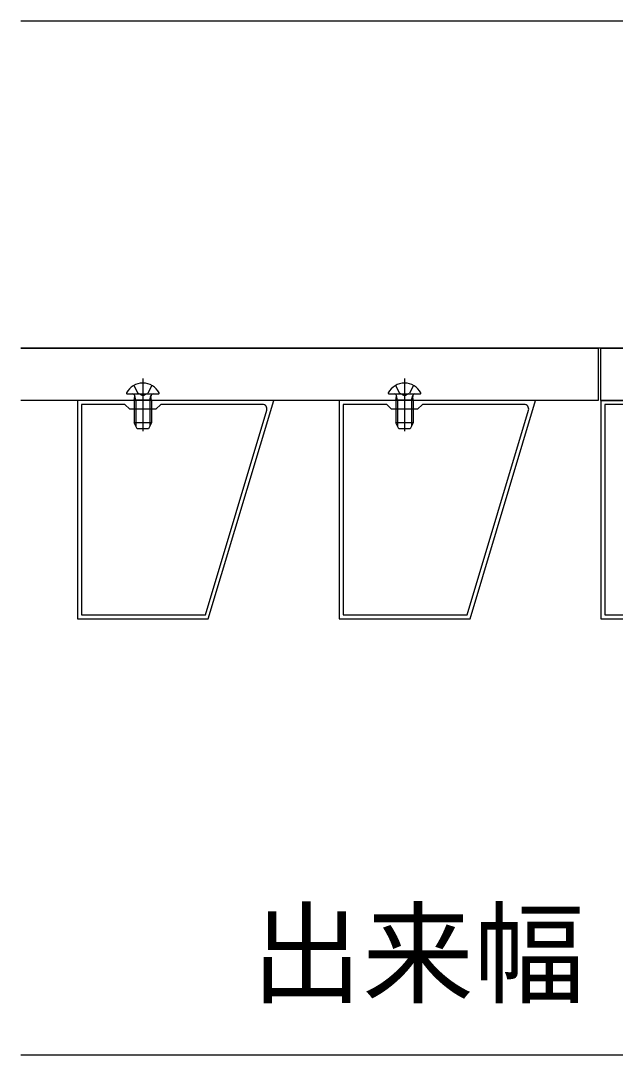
# Model space of a CAD drawing. Units: millimetres, scale not verified. Extents: x -1312 to 1312, y -1956 to 1944.
# Drawn here: x -913.9 to -777.5, y -992.8 to -755.8 of the extents above; entities that cross this region are included whole.
import ezdxf
from ezdxf.enums import TextEntityAlignment as Align

# ---------------------------------------------------------------- set-up
doc = ezdxf.new("R2010")
doc.units = ezdxf.units.MM
doc.header["$LTSCALE"] = 10
for name, color, linetype in [('0-2_YKK_11', 7, 'Continuous'), ('0-3_YKK_12', 2, 'Continuous'), ('0-4_YKK_13', 4, 'Continuous'), ('0-5_YKK_D', 6, 'Continuous')]:
    doc.layers.add(name, color=color, linetype=linetype)
doc.styles.add('ＭＳ ゴシック', font='')
doc.styles.get('ＭＳ ゴシック').set_extended_font_data('MS Gothic')

msp = doc.modelspace()

# ---------------------------------------------------------------- linework, layer by layer
at = {"layer": '0-2_YKK_11'}
for p, q in [((-871.53, -891.87), (-857.46, -844.96)), ((-811.53, -891.87), (-797.46, -844.96))]:
    msp.add_line(p, q, dxfattribs=at)
for points in [[(-870.86, -892.77), (-855.86, -842.77), (-900.86, -842.77), (-900.86, -892.77)], [(-810.86, -892.77), (-795.86, -842.77), (-840.86, -842.77), (-840.86, -892.77)], [(-750.86, -892.77), (-735.86, -842.77), (-780.86, -842.77), (-780.86, -892.77)]]:
    msp.add_lwpolyline(points, close=True, dxfattribs=at)
for points in [[(-858.41, -843.67), (-881.76, -843.67), (-882.86, -844.77), (-888.86, -844.77), (-889.96, -843.67), (-899.96, -843.67), (-899.96, -891.87), (-871.53, -891.87)], [(-798.41, -843.67), (-821.76, -843.67), (-822.86, -844.77), (-828.86, -844.77), (-829.96, -843.67), (-839.96, -843.67), (-839.96, -891.87), (-811.53, -891.87)], [(-738.41, -843.67), (-761.76, -843.67), (-762.86, -844.77), (-768.86, -844.77), (-769.96, -843.67), (-779.96, -843.67), (-779.96, -891.87), (-751.53, -891.87)]]:
    msp.add_lwpolyline(points, dxfattribs=at)
for centre in [(-858.41, -844.67), (-798.41, -844.67)]:
    msp.add_arc(centre, 1, 343.3007, 90, dxfattribs=at)
at = {"layer": '0-3_YKK_12'}
for p, q in [((-913.87, -830.77), (-781.46, -830.77)), ((-780.86, -842.77), (-671.86, -842.77))]:
    msp.add_line(p, q, dxfattribs=at)
for points in [[(-913.86, -755.77), (-762.86, -755.77), (-762.86, -830.77), (-913.87, -830.77)], [(-781.46, -830.77), (-781.46, -842.77), (-913.87, -842.77)], [(-780.86, -842.77), (-780.86, -830.77), (-683.86, -830.77)]]:
    msp.add_lwpolyline(points, dxfattribs=at)
at = {"layer": '0-4_YKK_13'}
for p, q in [((-885.86, -837.77), (-885.86, -849.76)), ((-825.86, -837.77), (-825.86, -849.76)), ((-889.45, -841.27), (-882.26, -841.27)), ((-887.91, -839.3), (-887, -841.12)), ((-885.86, -841.73), (-887, -841.12)), ((-885.86, -841.73), (-884.71, -841.12)), ((-883.81, -839.3), (-884.71, -841.12)), ((-829.45, -841.27), (-822.26, -841.27)), ((-827.91, -839.3), (-827, -841.12)), ((-825.86, -841.73), (-827, -841.12)), ((-825.86, -841.73), (-824.71, -841.12)), ((-823.81, -839.3), (-824.71, -841.12)), ((-887.86, -842.67), (-887.71, -841.86)), ((-883.86, -842.67), (-887.86, -842.67)), ((-887.48, -842.67), (-887.72, -841.65)), ((-884.24, -842.67), (-884, -841.65)), ((-883.86, -842.67), (-884, -841.86)), ((-827.86, -842.67), (-827.71, -841.86)), ((-823.86, -842.67), (-827.86, -842.67)), ((-827.48, -842.67), (-827.72, -841.65)), ((-824.24, -842.67), (-824, -841.65)), ((-823.86, -842.67), (-824, -841.86)), ((-887.16, -849.27), (-887.86, -847.87)), ((-883.86, -847.87), (-887.86, -847.87)), ((-883.86, -847.87), (-884.56, -849.27)), ((-827.16, -849.27), (-827.86, -847.87)), ((-823.86, -847.87), (-827.86, -847.87)), ((-823.86, -847.87), (-824.56, -849.27)), ((-884.56, -849.27), (-887.16, -849.27)), ((-824.56, -849.27), (-827.16, -849.27))]:
    msp.add_line(p, q, dxfattribs=at)
for points in [[(-887.86, -842.67), (-887.86, -844.77), (-887.86, -847.87)], [(-887.48, -842.67), (-887.48, -844.77), (-887.48, -848.63)], [(-884.24, -842.67), (-884.24, -844.77), (-884.24, -848.63)], [(-883.86, -842.67), (-883.86, -844.77), (-883.86, -847.87)], [(-827.86, -842.67), (-827.86, -844.77), (-827.86, -847.87)], [(-827.48, -842.67), (-827.48, -844.77), (-827.48, -848.63)], [(-824.24, -842.67), (-824.24, -844.77), (-824.24, -848.63)], [(-823.86, -842.67), (-823.86, -844.77), (-823.86, -847.87)]]:
    msp.add_lwpolyline(points, dxfattribs=at)
for centre, radius, start, end in [((-885.86, -842.97), 4.2, 27.281, 152.719), ((-825.86, -842.97), 4.2, 27.281, 152.719), ((-889.45, -841.11), 0.154, 152.719, 270), ((-888.21, -841.77), 0.5, 349.909, 90), ((-883.51, -841.77), 0.5, 90, 190.091), ((-882.26, -841.11), 0.154, 270, 27.281), ((-829.45, -841.11), 0.154, 152.719, 270), ((-828.21, -841.77), 0.5, 349.909, 90), ((-823.51, -841.77), 0.5, 90, 190.091), ((-822.26, -841.11), 0.154, 270, 27.281)]:
    msp.add_arc(centre, radius, start, end, dxfattribs=at)
at = {"layer": '0-5_YKK_D'}
msp.add_line((-647.11, -992.77), (-913.86, -992.77), dxfattribs=at)

# ---------------------------------------------------------------- texts
at = {"layer": '0-5_YKK_D', "style": 'ＭＳ ゴシック'}
msp.add_text('出来幅：W', height=18.7, dxfattribs=at).set_placement((-861.04, -984.44), align=Align.BOTTOM_LEFT)

doc.saveas('drawing.dxf')
